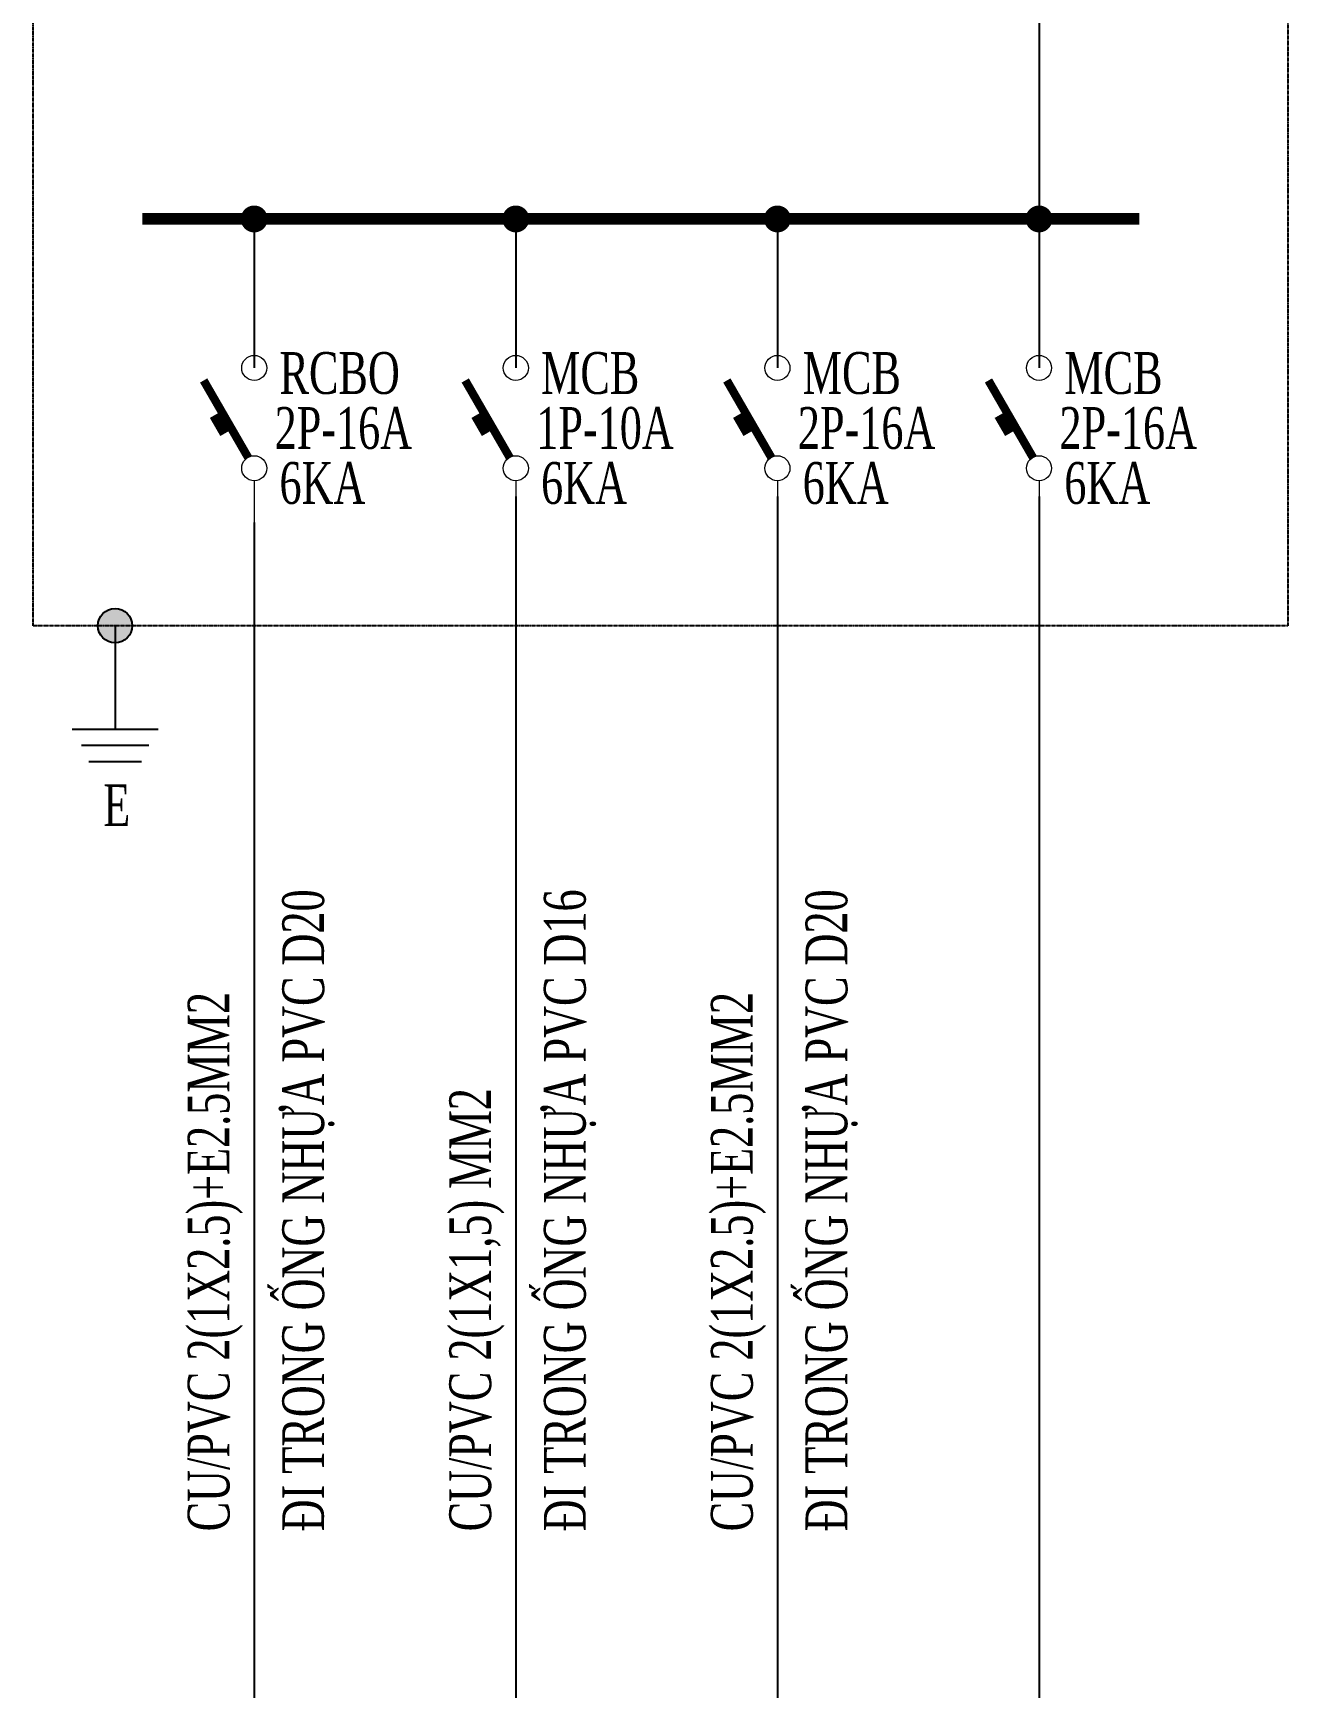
# Model space of a CAD drawing. Header units: inches. Extents: x -30463 to 18, y -115022 to 17.
# Drawn here: x -10038 to -6062, y -82452 to -77176 of the extents above; entities that cross this region are included whole.
import ezdxf
from ezdxf.enums import TextEntityAlignment as Align

# ---------------------------------------------------------------- set-up
doc = ezdxf.new("R2010")
doc.units = ezdxf.units.IN
doc.header["$MEASUREMENT"] = 0
doc.linetypes.add('CENTER2', pattern=[1.125, 0.75, -0.125, 0.125, -0.125])
doc.linetypes.add('HIDDEN', pattern=[9.525, 6.35, -3.175])
for name, color, linetype in [('1', 1, 'Continuous'), ('dien', 3, 'Continuous'), ('dien phong', 2, 'Continuous'), ('Sche', 2, 'Continuous'), ('tbi', 5, 'Continuous'), ('TEXT-E', 30, 'Continuous'), ('XT-Thiet bi dien', 50, 'HIDDEN')]:
    doc.layers.add(name, color=color, linetype=linetype)
doc.layers.add('dây điện 2', color=32, linetype='Continuous', lineweight=25)
doc.layers.add('TBD', color=2, linetype='Continuous', lineweight=15)
doc.styles.add('0-Thuong', font='vntimeh.shx', dxfattribs={"width": 0.7})

# ---------------------------------------------------------------- blocks, each defined once
blk = doc.blocks.new('DI2')
at = {"layer": 'TBD'}
for p, q in [((0, 1000), (0, 1250)), ((0, 250), (0, 0))]:
    blk.add_line(p, q, dxfattribs=at)
for points, const_width in [([(-36.9, 390.3), (-302.3, 850)], 50), ([(-176.8, 532.7), (-239.3, 641)], 60)]:
    blk.add_lwpolyline(points, dxfattribs=dict(at, const_width=const_width))
for centre in [(0, 925), (0, 325)]:
    blk.add_circle(centre, 75, dxfattribs=at)
blk = doc.blocks.new('donut')
at = {"layer": 'dien phong', "const_width": 75}
blk.add_lwpolyline([(-37.5, 0, 1), (37.5, 0, 1)], format="xyb", close=True, dxfattribs=at)
blk = doc.blocks.new('nd')
at = {"layer": 'dây điện 2', "ltscale": 20}
h = blk.add_hatch(color=256, dxfattribs=at)
edge = h.paths.add_edge_path()
edge.add_arc((-451.5, -140.2), 97, 0, 360)
for p, q in [((-451.5, -140.2), (-451.5, -727.4)), ((-208.1, -727.4), (-694.8, -727.4)), ((-261.8, -818.6), (-641.2, -818.6)), ((-301.9, -909.7), (-601, -909.7))]:
    blk.add_line(p, q, dxfattribs=at)
blk.add_circle((-451.5, -140.2), 97, dxfattribs=at)

msp = doc.modelspace()

# ---------------------------------------------------------------- linework, layer by layer
at = {"color": 6, "linetype": 'Continuous', "const_width": 37.1, "elevation": 0}
msp.add_lwpolyline([(-9692.6, -77764.3), (-6532.8, -77764.3)], dxfattribs=at)
at = {"layer": 'Sche', "color": 3, "linetype": 'ByBlock'}
for p, q in [((-6850.6, -76492, -12909.2), (-6850.6, -77761.8, -12497.8)), ((-9338.1, -77764.3), (-9338.1, -78236.5)), ((-8509, -77764.3, -21404.5), (-8509, -78236.5, -21404.5)), ((-7679.8, -77764.3, -38044.5), (-7679.8, -78236.5, -38044.5)), ((-6850.6, -77764.3, -27342.3), (-6850.6, -78236.5, -27342.3)), ((-8509, -78644.3, -21404.5), (-8509, -82451.8, -21404.5)), ((-7679.8, -78644.3, -38044.5), (-7679.8, -82451.8, -38044.5)), ((-6850.6, -78644.3, -27342.3), (-6850.6, -82451.8, -27342.3)), ((-9338.1, -78726.8), (-9338.1, -82451.8))]:
    msp.add_line(p, q, dxfattribs=at)
at = {"layer": 'tbi', "linetype": 'CENTER2', "elevation": 0}
msp.add_lwpolyline([(-10038.3, -74832.4), (-6062.4, -74832.4), (-6062.4, -79053.8), (-10038.3, -79053.8)], close=True, dxfattribs=at)

# ---------------------------------------------------------------- block references
at = {"layer": 'dien', "ltscale": 5, "xscale": 0.567778012788948, "yscale": 0.567778012788948, "zscale": 0.567778012788948}
for p in [(-9338.1, -77764.3), (-8509, -77764.3, -21404.5), (-7679.8, -77764.3, -39840.1), (-6850.6, -77764.3, -29137.8)]:
    msp.add_blockref('donut', p, dxfattribs=at)
at = {"layer": 'dây điện 2', "xscale": 0.5604631481659087, "yscale": 0.5604631481659087, "zscale": 0.5604631481659087}
msp.add_blockref('nd', (-9525.9, -78975), dxfattribs=at)
at = {"layer": 'XT-Thiet bi dien', "linetype": 'Continuous', "xscale": 0.5300249480249375, "yscale": 0.5300249480249375, "zscale": 0.5300249480249375}
for p in [(-9338.1, -78726.8), (-8509, -78726.8, -21404.5), (-7679.8, -78726.8, -38044.5), (-6850.6, -78726.8, -27342.3)]:
    msp.add_blockref('DI2', p, dxfattribs=at)

# ---------------------------------------------------------------- texts
at = {"layer": '1', "ltscale": 0.5, "style": '0-Thuong', "width": 0.7}
for s, p in [('rCBo', (-9258, -78358.5)), ('2p-16A', (-9273.4, -78532.8)), ('6ka', (-9258, -78707.1))]:
    msp.add_text(s, height=132.51, dxfattribs=at).set_placement(p, align=Align.BOTTOM_LEFT)
at = {"layer": 'TEXT-E', "ltscale": 0.5, "style": '0-Thuong', "width": 0.7}
for s, height, p in [('MCB', 132.51, (-8428.8, -78358.5, -21404.5)), ('MCB', 132.51, (-7599.6, -78358.5, -38044.5)), ('MCB', 132.51, (-6770.4, -78358.5, -27342.3)), ('1p-10A', 132.51, (-8444.1, -78532.8, -21404.5)), ('2p-16A', 132.51, (-7614.9, -78532.8, -38044.5)), ('2p-16A', 132.51, (-6785.7, -78532.8, -27342.3)), ('6ka', 132.51, (-8428.8, -78707.1, -21404.5)), ('6ka', 132.51, (-7599.6, -78707.1, -38044.5)), ('6ka', 132.51, (-6770.4, -78707.1, -27342.3)), ('e', 132.5, (-9816.6, -79728.7))]:
    msp.add_text(s, height=height, dxfattribs=at).set_placement(p, align=Align.BOTTOM_LEFT)
for s, p in [('®i trong èng nhùa pvc d20', (-9116.7, -81924.4, -19043.6)), ('®i trong èng nhùa pvc d16', (-8287.5, -81924.4, -40448.1)), ('®i trong èng nhùa pvc d20', (-7458.3, -81924.4, -57088.1)), ('Cu/PVC 2(1x2.5)+E2.5mm2', (-9416.6, -81924.4, -19043.6)), ('Cu/PVC 2(1x2.5)+E2.5mm2', (-7758.2, -81924.4, -57088.1)), ('Cu/PVC 2(1x1,5) mm2', (-8587.4, -81924.4, -40448.1))]:
    msp.add_text(s, height=132.506, rotation=90, dxfattribs=at).set_placement(p)

doc.saveas('drawing.dxf')
